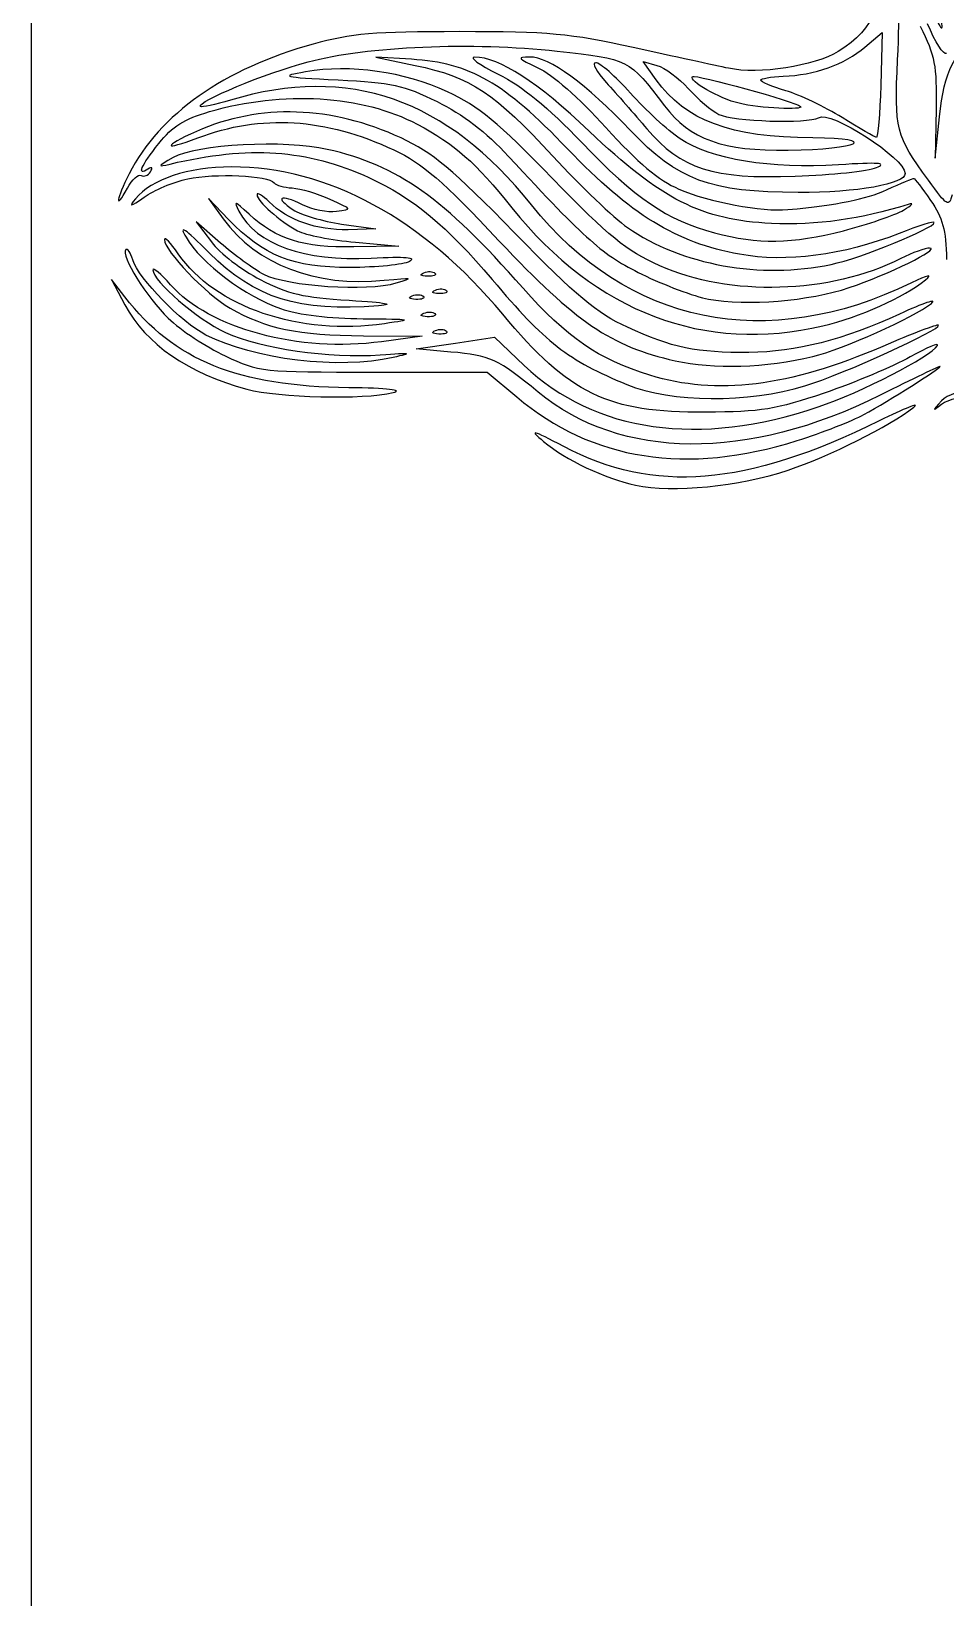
# Model space of a CAD drawing. Extents: x 0 to 149, y 0 to 198.
# Drawn here: x 0 to 41.8, y 43.6 to 115.2 of the extents above; entities that cross this region are included whole.
import ezdxf

# ---------------------------------------------------------------- set-up
doc = ezdxf.new("R2010")
doc.units = 0
doc.layers.get('0').update_dxf_attribs({"linetype": 'CONTINUOUS'})

msp = doc.modelspace()

# ---------------------------------------------------------------- linework, layer by layer
at = {"color": 7}
for points in [[(0.000001, 98.954167), (0.000001, 197.908333), (74.6125, 197.908333), (149.225, 197.908333), (149.225, 98.954167), (149.225, 0), (74.6125, 0), (0.000001, 0)], [(32.35194, 111.911061)], [(37.064897, 111.261784)], [(38.629167, 108.97017)], [(37.122783, 106.084833)], [(17.942058, 104.162)], [(36.565623, 104.54246)], [(18.471225, 103.36825)], [(37.386705, 103.479187)], [(17.412891, 103.103667)], [(17.942058, 102.309917)], [(18.471225, 101.516167)], [(35.71875, 100.326743)], [(35.36015, 98.984506)], [(16.536459, 98.677807)], [(35.007301, 96.48245)], [(34.590307, 95.130168)]]:
    msp.add_lwpolyline(points, close=True, dxfattribs=at)
for points in [[(38.108758, 114.480261), (38.897822, 115.144217), (38.829639, 112.737982)], [(17.380845, 113.9263), (15.742709, 114.028773), (17.549702, 113.648022)], [(28.564337, 112.992059), (27.966474, 113.83168), (28.601466, 113.648339)], [(41.360127, 111.654167), (41.322858, 109.405208), (41.512019, 111.291291)], [(9.010354, 106.600001), (8.098836, 107.553125), (8.774156, 106.627083)], [(8.649637, 105.517572), (7.541303, 106.494792), (8.232067, 105.56875)], [(14.181916, 106.390175), (15.742709, 106.162443), (14.47744, 106.13018)], [(14.816667, 105.556939), (16.801042, 105.384026), (14.742023, 105.344098)], [(4.278485, 103.055208), (3.665591, 103.848958), (4.279332, 102.695005)], [(15.179668, 101.281095), (17.859376, 101.264559), (16.007292, 101.00727)], [(19.182292, 100.535195), (17.594792, 100.673958), (19.384884, 100.945548), (21.174978, 101.217135), (22.535235, 99.919724)], [(15.646721, 99.615625), (20.842399, 99.615625), (22.192274, 98.477829)]]:
    msp.add_lwpolyline(points, dxfattribs=at)
for points in [[(38.519838, 118.625789), (39.092931, 116.654424), (38.599679, 115.344665), (36.88511, 114.285003)], [(39.599904, 113.903125), (39.716482, 116.34696), (39.653723, 117.080324), (39.208435, 118.477668)], [(41.266888, 116.041125), (41.707324, 114.882697), (41.774401, 115.28743), (41.362016, 116.615104)], [(40.638677, 115.434721), (41.308629, 114.082311), (41.393033, 113.640013), (41.360127, 111.654167)], [(41.842388, 114.19133), (41.69805, 114.102123), (41.306623, 114.71516), (40.972555, 115.55363)], [(12.647997, 113.80914), (15.359997, 114.52642), (20.156364, 114.733562), (24.03723, 114.301008)], [(19.579167, 115.190122), (15.655275, 115.189857), (14.634123, 115.102796), (12.885082, 114.619971)], [(27.516667, 114.462592), (24.606068, 115.103225), (23.654002, 115.190487), (19.579167, 115.190122)], [(41.512019, 111.291291), (41.721797, 113.382928), (42.201473, 114.320963), (43.472187, 115.124532)], [(12.885082, 114.619971), (8.821344, 113.49817), (5.864684, 111.413817), (4.470766, 108.688145)], [(20.264512, 114.029612), (19.986607, 114.032813), (20.47193, 113.679282), (21.343007, 113.244)], [(25.497614, 110.642469), (23.150273, 112.878664), (21.392103, 114.016644), (20.264512, 114.029612)], [(22.780615, 114.029606), (22.173121, 114.024474), (22.216944, 113.967358), (23.155503, 113.540992)], [(27.384375, 110.673354), (25.383586, 112.785324), (23.666546, 114.037089), (22.780615, 114.029606)], [(24.03723, 114.301008), (27.335345, 113.933407), (27.300108, 113.951377), (28.941509, 111.799709)], [(31.863742, 113.514981), (31.291861, 113.635798), (29.335677, 114.062222), (27.516667, 114.462592)], [(36.88511, 114.285003), (35.786391, 113.605958), (33.26402, 113.219153), (31.863742, 113.514981)], [(34.375352, 113.147748), (35.797495, 113.200484), (37.170005, 113.690355), (38.108758, 114.480261)], [(7.734518, 111.768956), (7.529069, 111.974402), (10.719134, 113.298986), (12.647997, 113.80914)], [(22.863903, 107.265179), (18.989671, 112.126051), (14.512238, 113.684661), (9.100958, 112.056106)], [(12.535335, 113.350551), (11.337555, 113.140879), (11.444958, 113.114582), (14.02958, 112.984717)], [(19.023855, 112.438968), (17.054111, 113.358597), (14.572764, 113.707206), (12.535335, 113.350551)], [(24.51098, 109.831034), (21.599571, 112.871216), (20.053708, 113.759099), (17.380845, 113.9263)], [(17.549702, 113.648022), (20.055121, 113.120106), (21.21026, 112.357458), (23.845452, 109.491436)], [(21.343007, 113.244), (22.449928, 112.690865), (23.60099, 111.748099), (25.166046, 110.112784)], [(23.155503, 113.540992), (23.79443, 113.250742), (25.036233, 112.157248), (26.269176, 110.799187)], [(25.798815, 113.770833), (25.607918, 113.770833), (25.82639, 113.360488), (26.286355, 112.855108)], [(27.386772, 112.381771), (26.703639, 113.145755), (25.989059, 113.770833), (25.798815, 113.770833)], [(28.601466, 113.648339), (28.950711, 113.547504), (29.593646, 113.07069), (30.030208, 112.588757)], [(30.230995, 113.133775), (30.348703, 113.25148), (34.954146, 111.977797), (35.161847, 111.770096)], [(41.009361, 108.392259), (39.513682, 110.455811), (39.447756, 110.713573), (39.599904, 113.903125)], [(8.139857, 111.53086), (11.504412, 112.508964), (15.131003, 112.289209), (17.639922, 110.955204)], [(14.02958, 112.984717), (16.474589, 112.861865), (17.025835, 112.74062), (18.547525, 111.991018)], [(26.286355, 112.855108), (26.744745, 112.35146), (27.578156, 111.40285), (28.138382, 110.747085)], [(35.71875, 110.329673), (31.942418, 110.354041), (29.902131, 111.1133), (28.564337, 112.992059)], [(30.030208, 112.588757), (30.466771, 112.106821), (31.094643, 111.574638), (31.425481, 111.406125)], [(32.35194, 111.911061), (31.450605, 112.12521), (30.037233, 112.94001), (30.230995, 113.133775)], [(34.48521, 112.489147), (33.853969, 112.67553), (33.338175, 112.891329), (33.338998, 112.968701)], [(33.338998, 112.968701), (33.339791, 113.046071), (33.80618, 113.126644), (34.375352, 113.147748)], [(38.829639, 112.737982), (38.792139, 111.414555), (38.701927, 110.341098), (38.629167, 110.352525)], [(16.900542, 110.32608), (13.732789, 111.803839), (10.448598, 111.909426), (7.548876, 110.626742)], [(9.100958, 112.056106), (8.401876, 111.845712), (7.786977, 111.716495), (7.734518, 111.768956)], [(18.547525, 111.991018), (19.727641, 111.409681), (20.771346, 110.607621), (21.818336, 109.477477)], [(23.829003, 108.469917), (21.321536, 111.055007), (20.454904, 111.770845), (19.023855, 112.438968)], [(29.665885, 110.288059), (29.095507, 110.675616), (28.069905, 111.617786), (27.386772, 112.381771)], [(28.941509, 111.799709), (30.113994, 110.262726), (31.607771, 109.726587), (34.601642, 109.768196)], [(35.161847, 111.770096), (35.346701, 111.585245), (33.288745, 111.688486), (32.35194, 111.911061)], [(37.064897, 111.261784), (36.277309, 111.750451), (35.11645, 112.302764), (34.48521, 112.489147)], [(5.830399, 110.078745), (6.448217, 110.858805), (6.981503, 111.194117), (8.139857, 111.53086)], [(7.606772, 110.329879), (10.504718, 111.429681), (13.459784, 111.247669), (16.57112, 109.777734)], [(31.425481, 111.406125), (32.058189, 111.083852), (35.516907, 110.969023), (35.979515, 111.254932)], [(35.979515, 111.254932), (36.543993, 111.603801), (39.922119, 109.426356), (39.946199, 108.698123)], [(38.629167, 110.352525), (38.556406, 110.363955), (37.852485, 110.77312), (37.064897, 111.261784)], [(7.548876, 110.626742), (5.968771, 109.927787), (6.008638, 109.723372), (7.606772, 110.329879)], [(17.639922, 110.955204), (19.380497, 110.029731), (20.278432, 109.235875), (21.971366, 107.125818)], [(33.83311, 106.417171), (30.648595, 106.563927), (28.789828, 107.506143), (25.497614, 110.642469)], [(26.269176, 110.799187), (27.7416, 109.177341), (28.68045, 108.385147), (29.597821, 107.990505)], [(35.057292, 107.831996), (31.034154, 107.842738), (29.542772, 108.395016), (27.384375, 110.673354)], [(28.138382, 110.747085), (29.713312, 108.903564), (31.147954, 108.445109), (34.925, 108.578346)], [(5.332548, 108.901307), (4.806329, 108.576086), (4.996514, 109.025878), (5.830399, 110.078745)], [(6.350001, 109.13469), (9.961913, 109.99076), (12.594162, 109.810852), (15.428855, 108.514168)], [(13.526832, 109.806229), (11.610267, 110.249724), (7.524973, 110.031734), (6.4764, 109.430018)], [(22.477218, 103.455772), (18.792156, 107.633373), (16.795875, 109.049767), (13.526832, 109.806229)], [(16.57112, 109.777734), (17.894909, 109.15232), (18.781369, 108.386099), (21.390523, 105.612049)], [(22.092709, 105.985011), (19.226412, 108.921227), (18.361015, 109.644767), (16.900542, 110.32608)], [(32.366569, 105.008688), (29.467135, 105.542929), (27.405433, 106.808556), (24.51098, 109.831034)], [(25.166046, 110.112784), (27.629292, 107.538949), (29.038542, 106.581064), (31.227247, 105.992906)], [(36.9008, 109.097882), (33.810382, 108.895139), (31.046806, 109.349762), (29.665885, 110.288059)], [(34.601642, 109.768196), (37.869201, 109.813609), (38.855679, 110.309427), (35.71875, 110.329673)], [(9.14625, 109.002523), (7.159152, 108.996358), (5.489597, 108.441051), (4.762501, 107.544481)], [(5.446557, 108.780315), (5.566128, 108.973784), (5.523323, 109.019213), (5.332548, 108.901307)], [(6.4764, 109.430018), (5.759808, 109.018811), (5.748373, 108.992096), (6.350001, 109.13469)], [(21.547464, 102.270748), (17.925982, 106.626731), (13.524263, 109.016125), (9.14625, 109.002523)], [(21.818336, 109.477477), (25.429314, 105.579722), (26.097437, 104.989461), (27.913542, 104.092576)], [(23.845452, 109.491436), (25.100503, 108.126448), (26.631196, 106.660484), (27.24699, 106.233738)], [(34.925, 108.578346), (36.59849, 108.637377), (38.265365, 108.813698), (38.629167, 108.97017)], [(38.629167, 108.97017), (39.135264, 109.18784), (38.729314, 109.217838), (36.9008, 109.097882)], [(4.470766, 108.688145), (3.878994, 107.53099), (3.807551, 106.952227), (4.388782, 108.023996)], [(4.388782, 108.023996), (4.608146, 108.428496), (4.892808, 108.694445), (5.021364, 108.614993)], [(5.021364, 108.614993), (5.14992, 108.535541), (5.341256, 108.60994), (5.446557, 108.780315)], [(5.159376, 107.625692), (5.595938, 107.939517), (6.49137, 108.313847), (7.149222, 108.45754)], [(7.149222, 108.45754), (8.379522, 108.726266), (10.848015, 108.610752), (11.101931, 108.272567)], [(11.101931, 108.272567), (11.180504, 108.167916), (11.551736, 108.062681), (11.926888, 108.038712)], [(15.428855, 108.514168), (17.432833, 107.597482), (19.028271, 106.27778), (21.067287, 103.850215)], [(28.723794, 104.483281), (27.163384, 105.191166), (26.429606, 105.788804), (23.829003, 108.469917)], [(39.946199, 108.698123), (39.962048, 108.218793), (37.738328, 107.824836), (35.057292, 107.831996)], [(39.125821, 107.967423), (39.762782, 108.248881), (40.312136, 108.479167), (40.346609, 108.479167)], [(40.346609, 108.479167), (40.381079, 108.479167), (40.723132, 108.026282), (41.106725, 107.472758)], [(42.093168, 107.731475), (41.944721, 107.156274), (41.873929, 107.199435), (41.009361, 108.392259)], [(4.762501, 107.544481), (4.439937, 107.146733), (4.514248, 107.161939), (5.159376, 107.625692)], [(10.871108, 107.397643), (10.567311, 107.70144), (10.318751, 107.851691), (10.318751, 107.731536)], [(10.318751, 107.731536), (10.318751, 107.435891), (11.358444, 106.508349), (12.170834, 106.07924)], [(12.389436, 107.271823), (11.370692, 107.78004), (11.088514, 107.62211), (11.976146, 107.040511)], [(11.926888, 108.038712), (12.302041, 108.014741), (13.075947, 107.784164), (13.64668, 107.526315)], [(13.64668, 107.526315), (14.67139, 107.063365), (14.675232, 107.056237), (13.95374, 106.956717)], [(29.597821, 107.990505), (30.99099, 107.391179), (33.406794, 106.934233), (34.580359, 107.048062)], [(34.580359, 107.048062), (36.933714, 107.276323), (38.091986, 107.510596), (39.125821, 107.967423)], [(9.953729, 106.839557), (9.293736, 107.457684), (9.231734, 107.475962), (9.490168, 106.976212)], [(9.490168, 106.976212), (10.279704, 105.449441), (12.474256, 104.669018), (15.527386, 104.829266)], [(14.742023, 105.344098), (12.44344, 105.299521), (11.175125, 105.695636), (9.953729, 106.839557)], [(14.47744, 106.13018), (13.058011, 106.093985), (11.696121, 106.572627), (10.871108, 107.397643)], [(11.976146, 107.040511), (12.330883, 106.808077), (13.323481, 106.515427), (14.181916, 106.390175)], [(13.95374, 106.956717), (13.55189, 106.901287), (12.847953, 107.043082), (12.389436, 107.271823)], [(21.971366, 107.125818), (25.812068, 102.338801), (30.771986, 100.457654), (36.18684, 101.734313)], [(40.229393, 103.695902), (33.618908, 100.476457), (27.227673, 101.790103), (22.863903, 107.265179)], [(40.084375, 107.287232), (37.935752, 106.607967), (35.885382, 106.322593), (33.83311, 106.417171)], [(37.122783, 106.084833), (38.232596, 106.368675), (39.472031, 106.792974), (39.877085, 107.027715)], [(39.877085, 107.027715), (40.282135, 107.262459), (40.375417, 107.379241), (40.084375, 107.287232)], [(41.106725, 107.472758), (41.669846, 106.660175), (41.810779, 106.137869), (41.838494, 104.760779)], [(8.132552, 105.06678), (6.99606, 106.203274), (6.723209, 106.386987), (7.071607, 105.781126)], [(8.774156, 106.627083), (10.302474, 104.531353), (12.991439, 103.503288), (16.128559, 103.815295)], [(14.552084, 104.400673), (11.972786, 104.395593), (10.595992, 104.941989), (9.010354, 106.600001)], [(12.170834, 106.07924), (12.534636, 105.887075), (13.725261, 105.652041), (14.816667, 105.556939)], [(27.24699, 106.233738), (29.736775, 104.508316), (33.32552, 103.85698), (36.565623, 104.54246)], [(31.227247, 105.992906), (33.224515, 105.456194), (34.758331, 105.480109), (37.122783, 106.084833)], [(36.565623, 104.54246), (37.918763, 104.828734), (41.275, 106.194265), (41.275, 106.458538)], [(41.275, 106.458538), (41.275, 106.529611), (40.555791, 106.305906), (39.676758, 105.961415)], [(6.71869, 105.024227), (6.37039, 105.536796), (6.085417, 105.830902), (6.085417, 105.677793)], [(6.085417, 105.677793), (6.085417, 105.160876), (7.974079, 103.188312), (9.084192, 102.545801)], [(7.071607, 105.781126), (7.745141, 104.609852), (9.82362, 103.042019), (11.394578, 102.520231)], [(8.232067, 105.56875), (8.611985, 105.059427), (9.615351, 104.285521), (10.461769, 103.848958)], [(10.633674, 104.081982), (10.152039, 104.334085), (9.259222, 104.980102), (8.649637, 105.517572)], [(21.390523, 105.612049), (24.905592, 101.874831), (26.47986, 100.803144), (29.438245, 100.133531)], [(27.252083, 101.664852), (25.825324, 102.325779), (24.946225, 103.061884), (22.092709, 105.985011)], [(39.676758, 105.961415), (37.108683, 104.954993), (34.501841, 104.615247), (32.366569, 105.008688)], [(4.323009, 105.217455), (4.07373, 104.968175), (5.265632, 103.037076), (6.261434, 102.076848)], [(4.636104, 104.756424), (4.533528, 105.079615), (4.392634, 105.28708), (4.323009, 105.217455)], [(7.983425, 101.311988), (6.847735, 101.891375), (4.913832, 103.881386), (4.636104, 104.756424)], [(16.139584, 101.828478), (12.28502, 101.263447), (8.372301, 102.590716), (6.71869, 105.024227)], [(15.875001, 102.649761), (12.232014, 102.356632), (10.212145, 102.987189), (8.132552, 105.06678)], [(17.280227, 104.675763), (17.016675, 104.526903), (15.789011, 104.403112), (14.552084, 104.400673)], [(15.527386, 104.829266), (17.133761, 104.913581), (17.625093, 104.870552), (17.280227, 104.675763)], [(39.743105, 104.8062), (36.538527, 103.180586), (31.895293, 103.044519), (28.723794, 104.483281)], [(37.386705, 103.479187), (39.174341, 104.081397), (41.592706, 105.272835), (41.066021, 105.291848)], [(41.066021, 105.291848), (40.878323, 105.298621), (40.283011, 105.08008), (39.743105, 104.8062)], [(6.368096, 103.604187), (5.921582, 104.11274), (5.556251, 104.423887), (5.556251, 104.295628)], [(5.556251, 104.295628), (5.556251, 103.775113), (7.592169, 102.015729), (8.873099, 101.429299)], [(16.668751, 103.679318), (15.353764, 103.279157), (11.701958, 103.522806), (10.633674, 104.081982)], [(16.128559, 103.815295), (17.454823, 103.947201), (17.50639, 103.93422), (16.668751, 103.679318)], [(18.101909, 104.002149), (17.793685, 104.014849), (17.730989, 104.07754), (17.942058, 104.162)], [(17.942058, 104.16199), (18.133053, 104.23842), (18.361256, 104.229022), (18.449174, 104.141114)], [(18.449174, 104.141114), (18.537095, 104.053196), (18.380825, 103.990661), (18.101909, 104.002149)], [(27.913542, 104.092576), (28.932188, 103.589519), (30.301406, 103.078809), (30.95625, 102.957664)], [(40.878125, 103.839719), (41.218821, 104.116468), (40.987766, 104.065245), (40.229393, 103.695902)], [(16.007292, 101.00727), (12.269463, 100.488014), (8.123389, 101.605022), (6.368096, 103.604187)], [(10.461769, 103.848958), (11.744627, 103.187288), (12.422114, 103.029446), (14.533166, 102.900385)], [(18.631075, 103.208399), (18.322852, 103.221099), (18.260156, 103.28379), (18.471225, 103.36825)], [(18.471225, 103.36824), (18.66222, 103.44467), (18.890423, 103.435272), (18.978341, 103.347364)], [(18.978341, 103.347364), (19.066262, 103.259445), (18.909991, 103.196911), (18.631075, 103.208399)], [(21.067287, 103.850215), (23.479422, 100.97843), (24.538049, 100.152629), (27.223543, 99.047919)], [(28.272142, 99.473843), (25.929615, 100.197804), (24.460756, 101.207118), (22.477218, 103.455772)], [(30.95625, 102.957664), (32.70758, 102.633674), (35.564678, 102.865391), (37.386705, 103.479187)], [(36.18684, 101.734313), (37.857528, 102.128212), (39.899098, 103.04445), (40.878125, 103.839719)], [(14.511042, 98.900954), (9.438469, 98.960241), (6.528057, 100.141823), (4.278485, 103.055208)], [(4.279332, 102.695005), (5.235862, 100.896539), (7.169225, 99.557067), (9.850478, 98.83521)], [(9.084192, 102.545801), (10.707966, 101.60599), (12.184733, 101.299587), (15.179668, 101.281095)], [(11.394578, 102.520231), (12.250257, 102.236021), (13.635007, 102.065987), (15.17031, 102.056605)], [(14.533166, 102.900385), (16.243671, 102.795813), (16.679186, 102.71447), (15.875001, 102.649761)], [(17.572742, 102.943816), (17.264518, 102.956516), (17.201823, 103.019206), (17.412891, 103.103667)], [(17.412891, 103.103656), (17.603886, 103.180086), (17.832089, 103.170688), (17.920008, 103.082781)], [(17.920008, 103.082781), (18.007929, 102.994862), (17.851658, 102.932328), (17.572742, 102.943816)], [(35.71875, 100.326743), (37.086725, 100.656747), (40.360962, 102.125404), (41.142708, 102.759661)], [(41.142708, 102.759661), (41.43375, 102.995791), (40.778906, 102.775695), (39.6875, 102.270563)], [(6.261434, 102.076848), (6.81947, 101.538752), (7.990417, 100.764845), (8.863542, 100.357056)], [(15.17031, 102.056605), (17.452447, 102.042661), (17.509353, 102.029268), (16.139584, 101.828478)], [(18.101909, 102.150066), (17.793685, 102.162766), (17.730989, 102.225456), (17.942058, 102.309917)], [(17.942058, 102.309906), (18.133053, 102.386336), (18.361256, 102.376938), (18.449174, 102.289031)], [(18.449174, 102.289031), (18.537095, 102.201112), (18.380825, 102.138578), (18.101909, 102.150066)], [(30.823958, 97.781084), (26.337967, 97.754046), (24.605444, 98.592558), (21.547464, 102.270748)], [(39.6875, 102.270563), (37.13825, 101.090693), (34.965907, 100.536129), (32.803245, 100.513126)], [(35.36015, 98.984506), (37.122552, 99.528156), (41.643713, 101.584064), (41.466521, 101.761256)], [(41.466521, 101.761256), (41.41805, 101.80973), (40.272404, 101.372572), (38.920648, 100.789798)], [(16.536459, 100.284209), (14.063391, 99.720553), (10.190711, 100.185916), (7.983425, 101.311988)], [(8.873099, 101.429299), (10.479004, 100.69409), (13.632342, 100.23842), (15.951685, 100.406412)], [(18.631075, 101.356316), (18.322852, 101.369016), (18.260156, 101.431706), (18.471225, 101.516167)], [(18.471225, 101.516156), (18.66222, 101.592586), (18.890423, 101.583188), (18.978341, 101.495281)], [(18.978341, 101.495281), (19.066262, 101.407362), (18.909991, 101.344828), (18.631075, 101.356316)], [(32.803245, 100.513126), (30.442577, 100.488017), (29.265245, 100.732283), (27.252083, 101.664852)], [(8.863542, 100.357056), (10.433249, 99.623936), (10.509277, 99.615625), (15.646721, 99.615625)], [(15.951685, 100.406412), (17.384689, 100.510205), (17.459463, 100.494579), (16.536459, 100.284209)], [(23.167399, 98.701881), (21.342047, 100.211707), (20.980546, 100.378011), (19.182292, 100.535195)], [(38.920648, 100.789798), (34.635104, 98.9422), (31.31857, 98.532339), (28.272142, 99.473843)], [(29.438245, 100.133531), (31.171613, 99.741194), (33.601292, 99.815941), (35.71875, 100.326743)], [(35.976666, 98.025858), (37.930257, 98.690316), (41.112205, 100.328791), (41.421786, 100.8297)], [(41.421786, 100.8297), (41.515313, 100.981031), (40.955, 100.746668), (40.176646, 100.308899)], [(22.535235, 99.919724), (25.752021, 96.85156), (30.540452, 96.17688), (35.976666, 98.025858)], [(40.176646, 100.308899), (39.398292, 99.871128), (37.630365, 99.127228), (36.247917, 98.655788)], [(38.0623, 97.675808), (39.223312, 98.317584), (41.539583, 99.777481), (41.539583, 99.867466)], [(41.539583, 99.867466), (41.539583, 99.902878), (40.307125, 99.314045), (38.800786, 98.558951)], [(16.536459, 98.677807), (17.034969, 98.797258), (16.281602, 98.880261), (14.511042, 98.900954)], [(27.223543, 99.047919), (29.248074, 98.215103), (32.77675, 98.187603), (35.36015, 98.984506)], [(45.101666, 98.566817), (44.137554, 99.015449), (42.126725, 98.864772), (41.61341, 98.30543)], [(9.850478, 98.83521), (11.309308, 98.442455), (15.174519, 98.351459), (16.536459, 98.677807)], [(22.192274, 98.477829), (25.644166, 95.568259), (29.977493, 94.893535), (35.007301, 96.48245)], [(38.800786, 98.558951), (32.758396, 95.530032), (26.937772, 95.583248), (23.167399, 98.701881)], [(36.247917, 98.655788), (34.036074, 97.901511), (33.38504, 97.796519), (30.823958, 97.781084)], [(40.348958, 98.018605), (40.64, 98.245859), (39.925625, 97.961278), (38.761458, 97.386203)], [(41.61341, 98.30543), (41.16981, 97.822054), (41.169622, 97.812807), (41.610156, 98.144841)], [(41.610156, 98.144841), (42.287579, 98.655407), (44.007156, 98.576916), (45.025228, 97.988953)], [(34.590307, 95.130168), (36.514037, 95.775944), (39.206093, 97.126229), (40.348958, 98.018605)], [(35.007301, 96.48245), (36.157493, 96.845795), (37.532241, 97.382806), (38.0623, 97.675808)], [(24.341667, 96.205794), (22.879337, 96.978687), (22.740703, 97.014845), (23.415626, 96.447327)], [(38.761458, 97.386203), (32.676997, 94.380614), (28.44968, 94.034562), (24.341667, 96.205794)], [(23.415626, 96.447327), (24.417735, 95.604687), (26.2225, 94.747202), (27.624376, 94.447656)], [(27.624376, 94.447656), (29.315852, 94.086228), (32.37267, 94.385731), (34.590307, 95.130168)]]:
    msp.add_open_spline(points, degree=3, dxfattribs=at)

doc.saveas('drawing.dxf')
